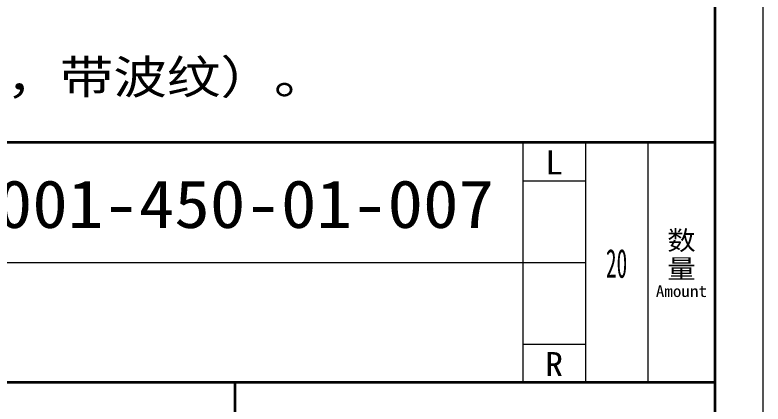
# Model space of a CAD drawing. Extents: x -225 to 67554, y -20826 to 613.
# Drawn here: x 132.1 to 210, y 40.8 to 81.3 of the extents above; entities that cross this region are included whole.
import ezdxf
from ezdxf.enums import TextEntityAlignment as Align

# ---------------------------------------------------------------- set-up
doc = ezdxf.new("R2010")
doc.units = 0
doc.layers.get('0').update_dxf_attribs({"lineweight": 13})
doc.layers.add('7', color=7, linetype='Continuous', lineweight=13)
doc.layers.add('__5', color=7, linetype='Continuous', lineweight=13)
doc.styles.get("Standard").update_dxf_attribs({"font": ''})
doc.styles.get('Standard').set_extended_font_data('SimSun')

msp = doc.modelspace()

# ---------------------------------------------------------------- linework, layer by layer
at = {"color": 5, "lineweight": 13}
msp.add_line((210, 0), (210, 297), dxfattribs=at)
at = {"color": 7, "lineweight": 35}
for p, q in [((205, 5), (205, 292)), ((205, 68), (25, 68)), ((205, 5), (205, 68)), ((205, 43), (105, 43)), ((155, 43), (155, 5))]:
    msp.add_line(p, q, dxfattribs=at)
at = {"color": 7, "lineweight": 13}
for p, q in [((185, 68), (185, 43)), ((191.5, 68), (191.5, 43)), ((198, 68), (198, 43)), ((105, 55.5), (191.5, 55.5))]:
    msp.add_line(p, q, dxfattribs=at)
at = {"color": 7, "lineweight": 13, "ltscale": 0.1625}
for p, q in [((185, 64), (191.5, 64)), ((185, 47), (191.5, 47))]:
    msp.add_line(p, q, dxfattribs=at)
at = {"color": 7, "lineweight": 5}
msp.add_point((205, 68), dxfattribs=at)

# ---------------------------------------------------------------- texts
at = {"color": 7, "lineweight": 13}
for s, height, p, p2 in [('L', 2.5, (187.3251, 64.6705), (189.1749, 64.6705)), ('数', 2, (200.0202, 56.804), (202.9798, 56.804)), ('量', 2, (200.0202, 53.8445), (202.9798, 53.8445)), ('Amount', 1.2, (198.8364, 51.9023), (204.1636, 51.9023)), ('R', 2.5, (187.3251, 43.6705), (189.1749, 43.6705))]:
    msp.add_text(s, height=height, dxfattribs=at).set_placement(p, p2, align=Align.FIT)
at = {"layer": '7', "color": 5, "lineweight": 13, "width": 0.51734}
msp.add_text('20', height=3, dxfattribs=at).set_placement((193.6402, 53.9046), (195.8598, 53.9046), align=Align.FIT)
at = {"layer": '__5', "color": 94, "lineweight": 13}
msp.add_text('3、表面烤漆，油漆色号RAL7035（灰白色，带波纹）。', height=3.5, dxfattribs=at).set_placement((30.8947, 73.0666), (164.6453, 73.0666), align=Align.FIT)
at = {"layer": '__5', "color": 5, "lineweight": 13}
msp.add_text('MPZS-2001-450-01-007', height=5, dxfattribs=at).set_placement((108.0058, 59.091), (181.9942, 59.091), align=Align.FIT)

doc.saveas('drawing.dxf')
